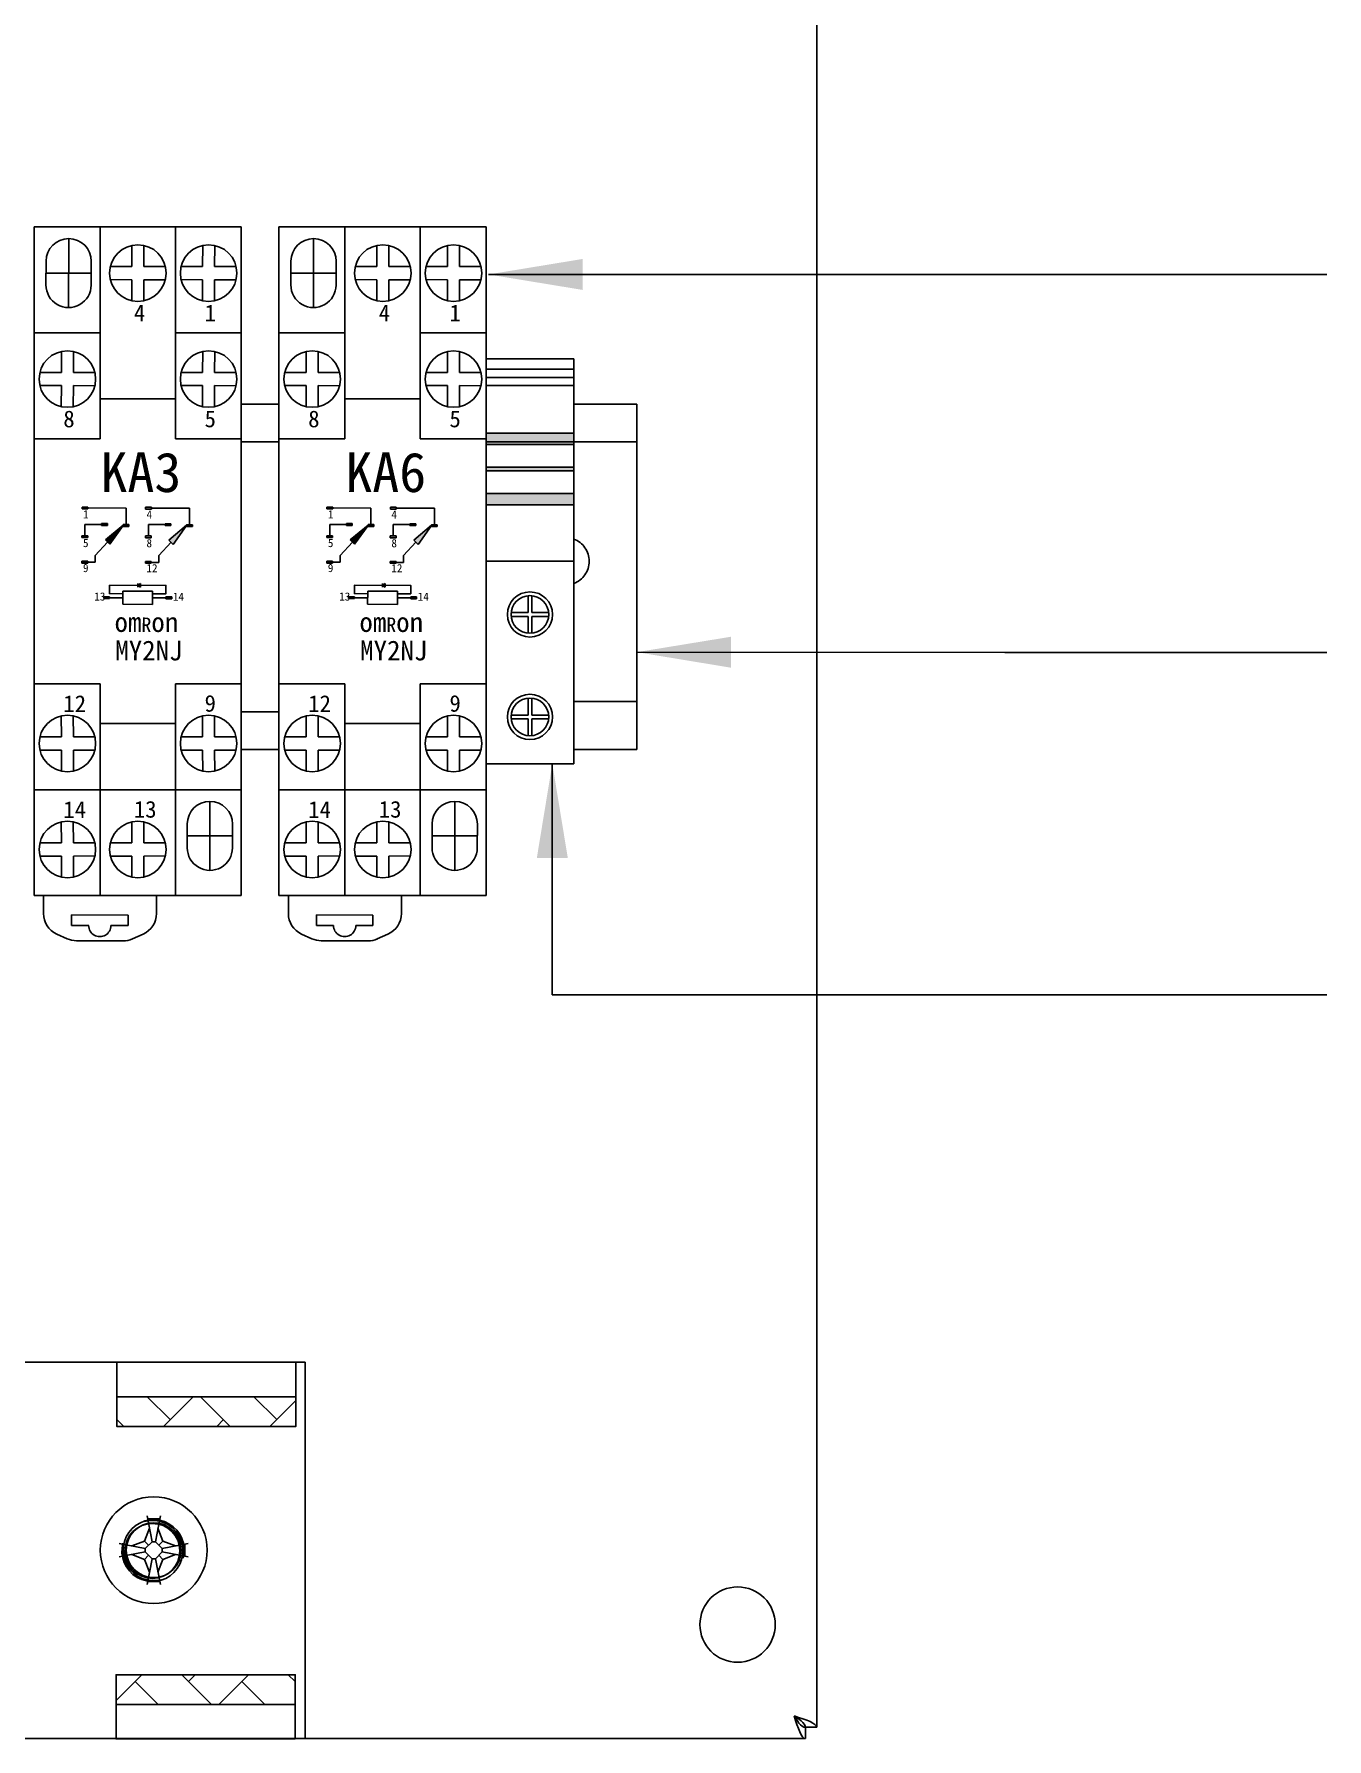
# Model space of a CAD drawing. Header units: millimetres. Extents: x 547 to 2149, y 622 to 1790.
# Drawn here: x 987.81 to 1022.13, y 1653.4 to 1698.66 of the extents above; entities that cross this region are included whole.
import ezdxf

# ---------------------------------------------------------------- set-up
doc = ezdxf.new("R2010")
doc.units = ezdxf.units.MM
doc.linetypes.add('ACAD_ISO02W100', pattern=[15, 12, -3])
doc.linetypes.add('EB_DASHDOT', pattern=[39, 30, -3, 3, -3])
for name, color, linetype in [('元器件与线路', 7, 'Continuous'), ('英文数字标注', 3, 'Continuous'), ('虚线', 7, 'ACAD_ISO02W100')]:
    doc.layers.add(name, color=color, linetype=linetype)
doc.styles.get("Standard").update_dxf_attribs({"font": 'txt', "bigfont": 'gbcbig.shx'})
doc.styles.add('宋体', font='')
doc.styles.get('宋体').set_extended_font_data('宋体')
doc.dimstyles.get("Standard").update_dxf_attribs({"dimtxt": 2, "dimasz": 3, "dimexe": 0.18, "dimexo": 0.0625, "dimgap": 0.09, "dimtad": 0, "dimtih": 1, "dimtoh": 1, "dimdec": 4, "dimzin": 0, "dimdsep": 46, "dimtxsty": 'Standard', "dimcen": 0.09, "dimaunit": 1, "dimadec": 0, "dimazin": 0, "dimtfac": 1, "dimtdec": 4, "dimtofl": 0, "dimtmove": 0, "dimatfit": 3, "dimfxl": 0, "dimtolj": 1, "dimtzin": 0, "dimarcsym": 0})

msp = doc.modelspace()

# ---------------------------------------------------------------- hatches: boundary and pattern name
at = {"layer": '元器件与线路'}
for points in [[(1002.133, 1687.763), (1002.133, 1688.063), (999.808, 1688.063), (999.808, 1687.763)], [(999.808, 1687.063), (1002.133, 1687.063), (1002.133, 1687.163), (999.808, 1687.163)], [(1002.133, 1686.163), (1002.133, 1686.463), (999.808, 1686.463), (999.808, 1686.163)]]:
    msp.add_hatch(color=256, dxfattribs=at).paths.add_polyline_path(points)
at = {"layer": '元器件与线路', "linetype": 'Continuous', "lineweight": 25}
for points in [[(989.081, 1686.053), (989.235, 1686.052), (989.235, 1686.077), (989.235, 1686.102), (989.081, 1686.103)], [(995.581, 1686.053), (995.735, 1686.052), (995.735, 1686.077), (995.735, 1686.102), (995.581, 1686.103)], [(989.6, 1685.614), (989.754, 1685.614), (989.754, 1685.664), (989.6, 1685.664), (989.6, 1685.639)], [(990.172, 1685.588), (990.325, 1685.587), (990.325, 1685.637), (990.248, 1685.637), (990.172, 1685.638), (990.172, 1685.623), (990.172, 1685.614)], [(996.1, 1685.614), (996.254, 1685.614), (996.254, 1685.664), (996.1, 1685.664), (996.1, 1685.639)], [(996.672, 1685.588), (996.825, 1685.587), (996.825, 1685.637), (996.748, 1685.637), (996.672, 1685.638), (996.672, 1685.623), (996.672, 1685.614)], [(989.079, 1685.292), (989.233, 1685.292), (989.233, 1685.342), (989.156, 1685.342), (989.079, 1685.342)], [(989.702, 1685.229), (989.76, 1685.172), (989.817, 1685.115), (990.172, 1685.614), (990.172, 1685.623)], [(995.579, 1685.292), (995.733, 1685.292), (995.733, 1685.342), (995.656, 1685.342), (995.579, 1685.342)], [(996.202, 1685.229), (996.26, 1685.172), (996.317, 1685.115), (996.672, 1685.614), (996.672, 1685.623)], [(989.078, 1684.613), (989.231, 1684.612), (989.231, 1684.637), (989.231, 1684.662), (989.078, 1684.663)], [(995.578, 1684.613), (995.731, 1684.612), (995.731, 1684.637), (995.731, 1684.662), (995.578, 1684.663)], [(989.655, 1683.672), (989.809, 1683.671), (989.809, 1683.696), (989.809, 1683.721), (989.655, 1683.722)], [(991.308, 1683.668), (991.461, 1683.667), (991.461, 1683.717), (991.308, 1683.718), (991.308, 1683.693)], [(996.155, 1683.672), (996.309, 1683.671), (996.309, 1683.696), (996.309, 1683.721), (996.155, 1683.722)], [(997.808, 1683.668), (997.961, 1683.667), (997.961, 1683.717), (997.808, 1683.718), (997.808, 1683.693)]]:
    msp.add_hatch(color=256, dxfattribs=at).paths.add_polyline_path(points, flags=0)
h = msp.add_hatch(color=256, dxfattribs=at)
h.paths.add_polyline_path([(990.766, 1686.049), (990.92, 1686.048), (990.92, 1686.073), (990.92, 1686.098), (990.766, 1686.099)], flags=0)
h.paths.add_polyline_path([(990.764, 1685.288), (990.918, 1685.288), (990.918, 1685.338), (990.841, 1685.338), (990.764, 1685.338)], flags=0)
h.paths.add_polyline_path([(991.285, 1685.635), (991.285, 1685.61), (991.439, 1685.61), (991.439, 1685.66), (991.285, 1685.66)], flags=0)
h.paths.add_polyline_path([(991.387, 1685.225), (991.445, 1685.168), (991.502, 1685.111), (991.857, 1685.61), (991.857, 1685.619)], flags=0)
h.paths.add_polyline_path([(991.857, 1685.584), (992.01, 1685.583), (992.01, 1685.633), (991.934, 1685.634), (991.857, 1685.634), (991.857, 1685.619), (991.857, 1685.61)], flags=0)
h.paths.add_polyline_path([(990.763, 1684.609), (990.916, 1684.608), (990.916, 1684.633), (990.916, 1684.658), (990.763, 1684.659)], flags=0)
h = msp.add_hatch(color=256, dxfattribs=at)
h.paths.add_polyline_path([(997.266, 1686.049), (997.42, 1686.048), (997.42, 1686.073), (997.42, 1686.098), (997.266, 1686.099)], flags=0)
h.paths.add_polyline_path([(997.264, 1685.288), (997.418, 1685.288), (997.418, 1685.338), (997.341, 1685.338), (997.264, 1685.338)], flags=0)
h.paths.add_polyline_path([(997.785, 1685.635), (997.785, 1685.61), (997.939, 1685.61), (997.939, 1685.66), (997.785, 1685.66)], flags=0)
h.paths.add_polyline_path([(997.887, 1685.225), (997.945, 1685.168), (998.002, 1685.111), (998.357, 1685.61), (998.357, 1685.619)], flags=0)
h.paths.add_polyline_path([(998.357, 1685.584), (998.51, 1685.583), (998.51, 1685.633), (998.434, 1685.634), (998.357, 1685.634), (998.357, 1685.619), (998.357, 1685.61)], flags=0)
h.paths.add_polyline_path([(997.263, 1684.609), (997.416, 1684.608), (997.416, 1684.633), (997.416, 1684.658), (997.263, 1684.659)], flags=0)
at = {"layer": '元器件与线路'}
h = msp.add_hatch(dxfattribs=at)
h.set_pattern_fill('AR-HBONE', color=256, scale=0.25, style=0)
h.set_pattern_definition([(45, (1420.6341, 1539.5487), (1e-16, 1.4142136), [3, -1]), (135, (1421.3412, 1540.2558), (1e-16, 1.4142136), [3, -1])])
h.paths.add_polyline_path([(994.757, 1662.488), (990, 1662.488), (990, 1661.699), (994.757, 1661.699)])
h = msp.add_hatch(dxfattribs=at)
h.set_pattern_fill('AR-HBONE', color=256, scale=0.25, angle=180, style=0)
h.set_pattern_definition([(225, (564.1052, 1777.2594), (-3e-16, -1.4142136), [3, -1]), (315, (563.3981, 1776.5523), (-3e-16, -1.4142136), [3, -1])])
h.paths.add_polyline_path([(989.983, 1655.109), (989.983, 1654.32), (994.74, 1654.32), (994.74, 1655.109)])

# ---------------------------------------------------------------- linework, layer by layer
at = {"layer": '元器件与线路', "color": 7}
for p, q in [((1008.583, 1760.613), (1008.583, 1653.713)), ((1008.283, 1653.713), (1008.283, 1653.413)), ((1008.283, 1653.713), (1008.583, 1653.713)), ((1008.283, 1653.413), (897.383, 1653.413))]:
    msp.add_line(p, q, dxfattribs=at)
at = {"layer": '元器件与线路'}
for p, q in [((987.808, 1693.538), (987.808, 1675.788)), ((993.308, 1693.538), (987.808, 1693.538)), ((989.558, 1693.538), (989.558, 1687.913)), ((991.558, 1687.913), (991.558, 1693.538)), ((993.308, 1675.788), (993.308, 1693.538)), ((994.308, 1693.538), (994.308, 1675.788)), ((999.808, 1693.538), (994.308, 1693.538)), ((996.058, 1693.538), (996.058, 1687.913)), ((998.058, 1687.913), (998.058, 1693.538)), ((999.808, 1675.788), (999.808, 1693.538)), ((990.406, 1693.045), (990.404, 1692.487)), ((990.724, 1693.044), (990.723, 1692.486)), ((992.283, 1693.045), (992.282, 1692.487)), ((992.602, 1693.044), (992.6, 1692.486)), ((996.906, 1693.045), (996.904, 1692.487)), ((997.224, 1693.044), (997.223, 1692.486)), ((998.783, 1693.045), (998.782, 1692.487)), ((999.102, 1693.044), (999.1, 1692.486)), ((988.125, 1692.629), (988.123, 1691.997)), ((989.325, 1692.627), (989.323, 1691.994)), ((989.834, 1692.489), (990.404, 1692.487)), ((990.723, 1692.486), (991.293, 1692.485)), ((991.712, 1692.489), (992.282, 1692.487)), ((992.6, 1692.486), (993.17, 1692.485)), ((994.625, 1692.629), (994.623, 1691.997)), ((995.825, 1692.627), (995.823, 1691.994)), ((996.334, 1692.489), (996.904, 1692.487)), ((997.223, 1692.486), (997.793, 1692.485)), ((998.212, 1692.489), (998.782, 1692.487)), ((999.1, 1692.486), (999.67, 1692.485)), ((989.833, 1692.138), (990.403, 1692.137)), ((990.403, 1692.137), (990.402, 1691.579)), ((990.722, 1692.136), (990.721, 1691.579)), ((990.722, 1692.136), (991.292, 1692.135)), ((991.711, 1692.138), (992.281, 1692.137)), ((992.281, 1692.137), (992.28, 1691.579)), ((992.6, 1692.136), (992.598, 1691.579)), ((992.6, 1692.136), (993.17, 1692.135)), ((996.333, 1692.138), (996.903, 1692.137)), ((996.903, 1692.137), (996.902, 1691.579)), ((997.222, 1692.136), (997.221, 1691.579)), ((997.222, 1692.136), (997.792, 1692.135)), ((998.211, 1692.138), (998.781, 1692.137)), ((998.781, 1692.137), (998.78, 1691.579)), ((999.1, 1692.136), (999.098, 1691.579)), ((999.1, 1692.136), (999.67, 1692.135)), ((989.558, 1690.725), (987.808, 1690.725)), ((993.308, 1690.725), (991.558, 1690.725)), ((996.058, 1690.725), (994.308, 1690.725)), ((999.808, 1690.725), (998.058, 1690.725)), ((988.533, 1690.233), (988.532, 1689.675)), ((988.852, 1690.232), (988.85, 1689.674)), ((992.283, 1690.233), (992.282, 1689.675)), ((992.602, 1690.232), (992.6, 1689.674)), ((995.033, 1690.233), (995.032, 1689.675)), ((995.352, 1690.232), (995.35, 1689.674)), ((998.783, 1690.233), (998.782, 1689.675)), ((999.102, 1690.232), (999.1, 1689.674)), ((999.808, 1690.038), (1002.133, 1690.038)), ((1002.133, 1689.759), (999.808, 1689.759)), ((1002.133, 1679.288), (1002.133, 1690.038)), ((987.961, 1689.326), (988.531, 1689.325)), ((987.962, 1689.676), (988.532, 1689.675)), ((988.531, 1689.325), (988.53, 1688.767)), ((988.85, 1689.324), (988.848, 1688.766)), ((988.85, 1689.674), (989.42, 1689.673)), ((988.85, 1689.324), (989.42, 1689.323)), ((991.711, 1689.326), (992.281, 1689.325)), ((991.712, 1689.676), (992.282, 1689.675)), ((992.281, 1689.325), (992.28, 1688.767)), ((992.6, 1689.324), (992.598, 1688.766)), ((992.6, 1689.674), (993.17, 1689.673)), ((992.6, 1689.324), (993.17, 1689.323)), ((994.461, 1689.326), (995.031, 1689.325)), ((994.462, 1689.676), (995.032, 1689.675)), ((995.031, 1689.325), (995.03, 1688.767)), ((995.35, 1689.324), (995.348, 1688.766)), ((995.35, 1689.674), (995.92, 1689.673)), ((995.35, 1689.324), (995.92, 1689.323)), ((998.211, 1689.326), (998.781, 1689.325)), ((998.212, 1689.676), (998.782, 1689.675)), ((998.781, 1689.325), (998.78, 1688.767)), ((999.1, 1689.324), (999.098, 1688.766)), ((999.1, 1689.674), (999.67, 1689.673)), ((999.1, 1689.324), (999.67, 1689.323)), ((1002.133, 1689.543), (999.808, 1689.543)), ((1002.133, 1689.327), (999.808, 1689.327)), ((991.558, 1688.97), (989.558, 1688.97)), ((993.308, 1688.829), (994.308, 1688.829)), ((998.058, 1688.97), (996.058, 1688.97)), ((1002.133, 1688.829), (1003.808, 1688.829)), ((1003.808, 1688.829), (1003.808, 1679.666)), ((989.558, 1687.913), (987.808, 1687.913)), ((993.308, 1687.913), (991.558, 1687.913)), ((996.058, 1687.913), (994.308, 1687.913)), ((999.808, 1687.913), (998.058, 1687.913)), ((999.808, 1688.063), (1002.133, 1688.063)), ((993.308, 1687.829), (994.308, 1687.829)), ((999.808, 1687.829), (1003.808, 1687.829)), ((999.808, 1687.763), (1002.133, 1687.763)), ((999.808, 1687.163), (1002.133, 1687.163)), ((999.808, 1687.063), (1002.133, 1687.063)), ((989.081, 1686.103), (989.081, 1686.053)), ((989.235, 1686.102), (989.081, 1686.103)), ((989.235, 1686.102), (989.235, 1686.052)), ((990.25, 1686.075), (989.235, 1686.077)), ((990.766, 1686.099), (990.766, 1686.049)), ((990.92, 1686.098), (990.766, 1686.099)), ((990.92, 1686.098), (990.92, 1686.048)), ((995.581, 1686.103), (995.581, 1686.053)), ((995.735, 1686.102), (995.581, 1686.103)), ((995.735, 1686.102), (995.735, 1686.052)), ((996.75, 1686.075), (995.735, 1686.077)), ((997.266, 1686.099), (997.266, 1686.049)), ((997.42, 1686.098), (997.266, 1686.099)), ((997.42, 1686.098), (997.42, 1686.048)), ((999.808, 1686.463), (1002.133, 1686.463)), ((999.808, 1686.163), (1002.133, 1686.163)), ((989.235, 1686.052), (989.081, 1686.053)), ((989.157, 1685.64), (989.156, 1685.342)), ((989.6, 1685.639), (989.157, 1685.64)), ((989.6, 1685.664), (989.6, 1685.614)), ((989.754, 1685.664), (989.6, 1685.664)), ((989.754, 1685.664), (989.754, 1685.614)), ((990.172, 1685.638), (990.172, 1685.588)), ((990.325, 1685.637), (990.172, 1685.638)), ((990.248, 1685.637), (990.25, 1686.075)), ((990.325, 1685.637), (990.325, 1685.587)), ((990.92, 1686.048), (990.766, 1686.049)), ((990.842, 1685.636), (990.841, 1685.338)), ((991.285, 1685.635), (990.842, 1685.636)), ((991.935, 1686.071), (990.92, 1686.073)), ((991.285, 1685.66), (991.285, 1685.61)), ((991.439, 1685.66), (991.285, 1685.66)), ((991.439, 1685.66), (991.439, 1685.61)), ((991.857, 1685.634), (991.857, 1685.584)), ((992.01, 1685.633), (991.857, 1685.634)), ((991.934, 1685.634), (991.935, 1686.071)), ((992.01, 1685.633), (992.01, 1685.583)), ((995.735, 1686.052), (995.581, 1686.053)), ((995.657, 1685.64), (995.656, 1685.342)), ((996.1, 1685.639), (995.657, 1685.64)), ((996.1, 1685.664), (996.1, 1685.614)), ((996.254, 1685.664), (996.1, 1685.664)), ((996.254, 1685.664), (996.254, 1685.614)), ((996.672, 1685.638), (996.672, 1685.588)), ((996.825, 1685.637), (996.672, 1685.638)), ((996.748, 1685.637), (996.75, 1686.075)), ((996.825, 1685.637), (996.825, 1685.587)), ((997.42, 1686.048), (997.266, 1686.049)), ((997.342, 1685.636), (997.341, 1685.338)), ((997.785, 1685.635), (997.342, 1685.636)), ((998.435, 1686.071), (997.42, 1686.073)), ((997.785, 1685.66), (997.785, 1685.61)), ((997.939, 1685.66), (997.785, 1685.66)), ((997.939, 1685.66), (997.939, 1685.61)), ((998.357, 1685.634), (998.357, 1685.584)), ((998.51, 1685.633), (998.357, 1685.634)), ((998.434, 1685.634), (998.435, 1686.071)), ((998.51, 1685.633), (998.51, 1685.583)), ((989.079, 1685.342), (989.079, 1685.292)), ((989.233, 1685.342), (989.079, 1685.342)), ((989.233, 1685.292), (989.079, 1685.292)), ((989.233, 1685.342), (989.233, 1685.292)), ((989.433, 1684.818), (989.76, 1685.172)), ((989.754, 1685.614), (989.6, 1685.614)), ((990.172, 1685.623), (989.702, 1685.229)), ((989.817, 1685.115), (989.702, 1685.229)), ((990.172, 1685.614), (989.817, 1685.115)), ((990.325, 1685.587), (990.172, 1685.588)), ((990.764, 1685.338), (990.764, 1685.288)), ((990.918, 1685.338), (990.764, 1685.338)), ((990.918, 1685.288), (990.764, 1685.288)), ((990.918, 1685.338), (990.918, 1685.288)), ((991.439, 1685.61), (991.285, 1685.61)), ((991.857, 1685.619), (991.387, 1685.225)), ((991.502, 1685.111), (991.387, 1685.225)), ((991.857, 1685.61), (991.502, 1685.111)), ((992.01, 1685.583), (991.857, 1685.584)), ((995.579, 1685.342), (995.579, 1685.292)), ((995.733, 1685.342), (995.579, 1685.342)), ((995.733, 1685.292), (995.579, 1685.292)), ((995.733, 1685.342), (995.733, 1685.292)), ((995.933, 1684.818), (996.26, 1685.172)), ((996.254, 1685.614), (996.1, 1685.614)), ((996.672, 1685.623), (996.202, 1685.229)), ((996.317, 1685.115), (996.202, 1685.229)), ((996.672, 1685.614), (996.317, 1685.115)), ((996.825, 1685.587), (996.672, 1685.588)), ((997.264, 1685.338), (997.264, 1685.288)), ((997.418, 1685.338), (997.264, 1685.338)), ((997.418, 1685.288), (997.264, 1685.288)), ((997.418, 1685.338), (997.418, 1685.288)), ((997.939, 1685.61), (997.785, 1685.61)), ((998.357, 1685.619), (997.887, 1685.225)), ((998.002, 1685.111), (997.887, 1685.225)), ((998.357, 1685.61), (998.002, 1685.111)), ((998.51, 1685.583), (998.357, 1685.584)), ((989.433, 1684.818), (989.433, 1684.637)), ((991.118, 1684.815), (991.445, 1685.168)), ((991.118, 1684.815), (991.118, 1684.633)), ((995.933, 1684.818), (995.933, 1684.637)), ((997.618, 1684.815), (997.945, 1685.168)), ((997.618, 1684.815), (997.618, 1684.633)), ((989.078, 1684.663), (989.078, 1684.613)), ((989.231, 1684.662), (989.078, 1684.663)), ((989.231, 1684.612), (989.078, 1684.613)), ((989.231, 1684.662), (989.231, 1684.612)), ((989.231, 1684.637), (989.433, 1684.637)), ((990.763, 1684.659), (990.763, 1684.609)), ((990.916, 1684.658), (990.763, 1684.659)), ((990.916, 1684.608), (990.763, 1684.609)), ((990.916, 1684.658), (990.916, 1684.608)), ((990.916, 1684.633), (991.118, 1684.633)), ((995.578, 1684.663), (995.578, 1684.613)), ((995.731, 1684.662), (995.578, 1684.663)), ((995.731, 1684.612), (995.578, 1684.613)), ((995.731, 1684.662), (995.731, 1684.612)), ((995.731, 1684.637), (995.933, 1684.637)), ((997.263, 1684.659), (997.263, 1684.609)), ((997.416, 1684.658), (997.263, 1684.659)), ((997.416, 1684.608), (997.263, 1684.609)), ((997.416, 1684.658), (997.416, 1684.608)), ((997.416, 1684.633), (997.618, 1684.633)), ((999.808, 1684.663), (1002.133, 1684.663)), ((990.163, 1683.87), (990.162, 1683.521)), ((990.955, 1683.869), (990.163, 1683.87)), ((990.954, 1683.519), (990.955, 1683.869)), ((996.663, 1683.87), (996.662, 1683.521)), ((997.455, 1683.869), (996.663, 1683.87)), ((997.454, 1683.519), (997.455, 1683.869)), ((989.655, 1683.722), (989.655, 1683.672)), ((989.655, 1683.722), (989.809, 1683.721)), ((989.655, 1683.672), (989.809, 1683.671)), ((989.809, 1683.721), (989.809, 1683.671)), ((990.162, 1683.696), (989.809, 1683.696)), ((990.162, 1683.521), (990.954, 1683.519)), ((990.954, 1683.694), (991.308, 1683.693)), ((991.308, 1683.718), (991.308, 1683.668)), ((991.461, 1683.717), (991.308, 1683.718)), ((991.461, 1683.667), (991.308, 1683.668)), ((991.461, 1683.717), (991.461, 1683.667)), ((996.155, 1683.722), (996.155, 1683.672)), ((996.155, 1683.722), (996.309, 1683.721)), ((996.155, 1683.672), (996.309, 1683.671)), ((996.309, 1683.721), (996.309, 1683.671)), ((996.662, 1683.696), (996.309, 1683.696)), ((996.662, 1683.521), (997.454, 1683.519)), ((997.454, 1683.694), (997.808, 1683.693)), ((997.808, 1683.718), (997.808, 1683.668)), ((997.961, 1683.717), (997.808, 1683.718)), ((997.961, 1683.667), (997.808, 1683.668)), ((997.961, 1683.717), (997.961, 1683.667)), ((1000.92, 1683.3), (1000.92, 1683.747)), ((1001.02, 1683.3), (1001.02, 1683.747)), ((1000.92, 1683.3), (1000.473, 1683.3)), ((1000.92, 1683.2), (1000.473, 1683.2)), ((1000.92, 1682.752), (1000.92, 1683.2)), ((1000.92, 1682.752), (1000.92, 1683.2)), ((1001.468, 1683.3), (1001.02, 1683.3)), ((1001.02, 1682.752), (1001.02, 1683.2)), ((1001.468, 1683.2), (1001.02, 1683.2)), ((989.558, 1681.413), (987.808, 1681.413)), ((989.558, 1675.788), (989.558, 1681.413)), ((991.558, 1681.413), (991.558, 1675.788)), ((993.308, 1681.413), (991.558, 1681.413)), ((996.058, 1681.413), (994.308, 1681.413)), ((996.058, 1675.788), (996.058, 1681.413)), ((998.058, 1681.413), (998.058, 1675.788)), ((999.808, 1681.413), (998.058, 1681.413)), ((993.308, 1680.666), (994.308, 1680.666)), ((1000.92, 1680.581), (1000.92, 1681.028)), ((1001.02, 1680.581), (1001.02, 1681.028)), ((1002.133, 1680.94), (1003.808, 1680.94)), ((988.531, 1680), (988.53, 1680.558)), ((988.85, 1680.001), (988.848, 1680.559)), ((991.558, 1680.355), (989.558, 1680.355)), ((992.281, 1680), (992.28, 1680.558)), ((992.6, 1680.001), (992.598, 1680.559)), ((995.031, 1680), (995.03, 1680.558)), ((995.35, 1680.001), (995.348, 1680.559)), ((998.058, 1680.355), (996.058, 1680.355)), ((998.781, 1680), (998.78, 1680.558)), ((999.1, 1680.001), (999.098, 1680.559)), ((1000.92, 1680.581), (1000.473, 1680.581)), ((1000.92, 1680.481), (1000.473, 1680.481)), ((1000.92, 1680.033), (1000.92, 1680.481)), ((1000.92, 1680.033), (1000.92, 1680.481)), ((1001.468, 1680.581), (1001.02, 1680.581)), ((1001.02, 1680.033), (1001.02, 1680.481)), ((1001.468, 1680.481), (1001.02, 1680.481)), ((987.961, 1679.999), (988.531, 1680)), ((988.85, 1680.001), (989.42, 1680.003)), ((991.711, 1679.999), (992.281, 1680)), ((992.6, 1680.001), (993.17, 1680.003)), ((994.461, 1679.999), (995.031, 1680)), ((995.35, 1680.001), (995.92, 1680.003)), ((998.211, 1679.999), (998.781, 1680)), ((999.1, 1680.001), (999.67, 1680.003)), ((987.962, 1679.649), (988.532, 1679.65)), ((988.533, 1679.093), (988.532, 1679.65)), ((988.85, 1679.651), (989.42, 1679.652)), ((988.852, 1679.093), (988.85, 1679.651)), ((991.712, 1679.649), (992.282, 1679.65)), ((992.283, 1679.093), (992.282, 1679.65)), ((992.6, 1679.651), (993.17, 1679.652)), ((992.602, 1679.093), (992.6, 1679.651)), ((993.308, 1679.666), (994.308, 1679.666)), ((994.462, 1679.649), (995.032, 1679.65)), ((995.033, 1679.093), (995.032, 1679.65)), ((995.35, 1679.651), (995.92, 1679.652)), ((995.352, 1679.093), (995.35, 1679.651)), ((998.212, 1679.649), (998.782, 1679.65)), ((998.783, 1679.093), (998.782, 1679.65)), ((999.1, 1679.651), (999.67, 1679.652)), ((999.102, 1679.093), (999.1, 1679.651)), ((1002.133, 1679.666), (1003.808, 1679.666)), ((1002.133, 1679.288), (999.808, 1679.288)), ((993.308, 1678.6), (987.808, 1678.6)), ((999.808, 1678.6), (994.308, 1678.6)), ((988.531, 1677.188), (988.53, 1677.746)), ((988.85, 1677.189), (988.848, 1677.747)), ((990.403, 1677.188), (990.402, 1677.746)), ((990.722, 1677.189), (990.721, 1677.747)), ((991.875, 1677.692), (991.873, 1677.06)), ((993.075, 1677.689), (993.073, 1677.057)), ((995.031, 1677.188), (995.03, 1677.746)), ((995.35, 1677.189), (995.348, 1677.747)), ((996.903, 1677.188), (996.902, 1677.746)), ((997.222, 1677.189), (997.221, 1677.747)), ((998.375, 1677.692), (998.373, 1677.06)), ((999.575, 1677.689), (999.573, 1677.057)), ((987.961, 1677.187), (988.531, 1677.188)), ((988.85, 1677.189), (989.42, 1677.19)), ((989.833, 1677.187), (990.403, 1677.188)), ((990.722, 1677.189), (991.292, 1677.19)), ((994.461, 1677.187), (995.031, 1677.188)), ((995.35, 1677.189), (995.92, 1677.19)), ((996.333, 1677.187), (996.903, 1677.188)), ((997.222, 1677.189), (997.792, 1677.19)), ((987.962, 1676.837), (988.532, 1676.838)), ((988.533, 1676.28), (988.532, 1676.838)), ((988.85, 1676.839), (989.42, 1676.84)), ((988.852, 1676.281), (988.85, 1676.839)), ((989.834, 1676.837), (990.404, 1676.838)), ((990.406, 1676.28), (990.404, 1676.838)), ((990.723, 1676.839), (991.293, 1676.84)), ((990.724, 1676.281), (990.723, 1676.839)), ((994.462, 1676.837), (995.032, 1676.838)), ((995.033, 1676.28), (995.032, 1676.838)), ((995.35, 1676.839), (995.92, 1676.84)), ((995.352, 1676.281), (995.35, 1676.839)), ((996.334, 1676.837), (996.904, 1676.838)), ((996.906, 1676.28), (996.904, 1676.838)), ((997.223, 1676.839), (997.793, 1676.84)), ((997.224, 1676.281), (997.223, 1676.839)), ((993.308, 1675.788), (987.808, 1675.788)), ((988.057, 1675.315), (988.057, 1675.788)), ((991.057, 1675.311), (991.057, 1675.788)), ((999.808, 1675.788), (994.308, 1675.788)), ((994.557, 1675.315), (994.557, 1675.788)), ((997.557, 1675.311), (997.557, 1675.788)), ((988.803, 1675.275), (988.802, 1674.997)), ((988.803, 1675.275), (990.303, 1675.272)), ((990.303, 1675.272), (990.302, 1674.994)), ((995.303, 1675.275), (995.302, 1674.997)), ((995.303, 1675.275), (996.803, 1675.272)), ((996.803, 1675.272), (996.802, 1674.994)), ((988.684, 1674.643), (988.409, 1674.767)), ((988.802, 1674.997), (989.257, 1674.996)), ((989.848, 1674.995), (990.302, 1674.994)), ((990.419, 1674.638), (990.702, 1674.765)), ((995.184, 1674.643), (994.909, 1674.767)), ((995.302, 1674.997), (995.757, 1674.996)), ((996.348, 1674.995), (996.802, 1674.994)), ((996.919, 1674.638), (997.202, 1674.765)), ((988.93, 1674.589), (990.172, 1674.586)), ((995.43, 1674.589), (996.672, 1674.586)), ((922.5, 1663.404), (995.007, 1663.404)), ((995.007, 1663.404), (995.007, 1653.413)), ((990, 1662.488), (994.757, 1662.488)), ((994.74, 1654.32), (989.983, 1654.32))]:
    msp.add_line(p, q, dxfattribs=at)
at = {"layer": '元器件与线路', "linetype": 'EB_DASHDOT', "lineweight": 25}
for p, q in [((988.722, 1691.396), (988.726, 1693.228)), ((995.222, 1691.396), (995.226, 1693.228)), ((988.124, 1692.313), (989.324, 1692.31)), ((994.624, 1692.313), (995.824, 1692.31)), ((992.472, 1676.458), (992.476, 1678.29)), ((998.972, 1676.458), (998.976, 1678.29)), ((991.874, 1677.376), (993.074, 1677.373)), ((998.374, 1677.376), (999.574, 1677.373))]:
    msp.add_line(p, q, dxfattribs=at)
at = {"layer": '元器件与线路', "color": 0}
for p, q in [((990.559, 1684.069), (990.559, 1683.975)), ((990.559, 1684.022), (990.63, 1684.069)), ((990.559, 1684.022), (990.629, 1683.975)), ((990.63, 1684.069), (990.629, 1683.975)), ((997.059, 1684.069), (997.059, 1683.975)), ((997.059, 1684.022), (997.13, 1684.069)), ((997.059, 1684.022), (997.129, 1683.975)), ((997.13, 1684.069), (997.129, 1683.975))]:
    msp.add_line(p, q, dxfattribs=at)
at = {"layer": '元器件与线路', "color": 0, "lineweight": 25}
for p, q in [((990.74, 1658.656), (990.869, 1658.994)), ((990.805, 1659.326), (990.939, 1658.639)), ((991.145, 1659.243), (990.821, 1659.243)), ((991.161, 1659.326), (991.027, 1658.639)), ((991.226, 1658.656), (991.096, 1658.994)), ((990.07, 1658.591), (990.756, 1658.457)), ((990.153, 1658.251), (990.153, 1658.575)), ((990.74, 1658.656), (990.402, 1658.526)), ((990.848, 1658.548), (990.74, 1658.656)), ((990.756, 1658.457), (990.939, 1658.639)), ((990.939, 1658.639), (991.027, 1658.639)), ((991.027, 1658.639), (991.209, 1658.457)), ((991.226, 1658.656), (991.118, 1658.548)), ((991.896, 1658.591), (991.209, 1658.457)), ((991.226, 1658.656), (991.564, 1658.526)), ((991.813, 1658.575), (991.813, 1658.251)), ((990.07, 1658.234), (990.756, 1658.368)), ((990.74, 1658.169), (990.402, 1658.299)), ((990.848, 1658.277), (990.74, 1658.169)), ((990.74, 1658.169), (990.869, 1657.831)), ((990.756, 1658.368), (990.756, 1658.457)), ((990.756, 1658.368), (990.939, 1658.186)), ((990.805, 1657.499), (990.939, 1658.186)), ((991.027, 1658.186), (990.939, 1658.186)), ((991.209, 1658.368), (991.027, 1658.186)), ((991.161, 1657.499), (991.027, 1658.186)), ((991.226, 1658.169), (991.096, 1657.831)), ((991.118, 1658.277), (991.226, 1658.169)), ((991.209, 1658.457), (991.209, 1658.368)), ((991.896, 1658.234), (991.209, 1658.368)), ((991.226, 1658.169), (991.564, 1658.299)), ((991.145, 1657.582), (990.821, 1657.582))]:
    msp.add_line(p, q, dxfattribs=at)
at = {"layer": '元器件与线路'}
for points in [[(990.163, 1683.802), (989.809, 1683.803), (989.81, 1684.024), (991.308, 1684.02), (991.308, 1683.799), (990.954, 1683.8)], [(996.663, 1683.802), (996.309, 1683.803), (996.31, 1684.024), (997.808, 1684.02), (997.808, 1683.799), (997.454, 1683.8)]]:
    msp.add_lwpolyline(points, dxfattribs=at)
for points in [[(990, 1663.404), (994.757, 1663.404), (994.757, 1661.699), (990, 1661.699)], [(994.74, 1653.404), (989.983, 1653.404), (989.983, 1655.109), (994.74, 1655.109)]]:
    msp.add_lwpolyline(points, close=True, dxfattribs=at)
at = {"layer": '元器件与线路', "color": 7}
for points in [[(1008.283, 1653.413), (1008.245, 1653.424), (1008.208, 1653.458), (1008.17, 1653.514), (1008.133, 1653.588), (1008.095, 1653.679), (1008.058, 1653.783), (1008.02, 1653.895), (1007.983, 1654.013)], [(1008.583, 1653.713), (1008.571, 1653.75), (1008.537, 1653.788), (1008.482, 1653.825), (1008.407, 1653.863), (1008.316, 1653.9), (1008.212, 1653.938), (1008.1, 1653.975), (1007.983, 1654.013)], [(1008.283, 1653.713), (1008.275, 1653.755), (1008.253, 1653.798), (1008.217, 1653.841), (1008.17, 1653.884), (1008.113, 1653.927), (1008.05, 1653.97), (1007.983, 1654.013)], [(1008.283, 1653.713), (1008.24, 1653.72), (1008.197, 1653.742), (1008.154, 1653.778), (1008.111, 1653.825), (1008.069, 1653.882), (1008.026, 1653.946), (1007.983, 1654.013)]]:
    msp.add_lwpolyline(points, dxfattribs=at)
at = {"layer": '元器件与线路'}
for centre, radius in [((990.563, 1692.312), 0.75), ((992.441, 1692.312), 0.75), ((997.063, 1692.312), 0.75), ((998.941, 1692.312), 0.75), ((988.691, 1689.499), 0.75), ((992.441, 1689.499), 0.75), ((995.191, 1689.499), 0.75), ((998.941, 1689.499), 0.75), ((1000.97, 1683.25), 0.6), ((1000.97, 1683.25), 0.5), ((1000.97, 1680.531), 0.6), ((1000.97, 1680.531), 0.5), ((988.691, 1679.826), 0.75), ((992.441, 1679.826), 0.75), ((995.191, 1679.826), 0.75), ((998.941, 1679.826), 0.75), ((988.691, 1677.013), 0.75), ((990.563, 1677.013), 0.75), ((995.191, 1677.013), 0.75), ((997.063, 1677.013), 0.75), ((1006.483, 1656.438), 1)]:
    msp.add_circle(centre, radius, dxfattribs=at)
at = {"layer": '元器件与线路', "color": 0, "lineweight": 25}
msp.add_circle((990.983, 1658.413), 1.417, dxfattribs=at)
at = {"layer": '元器件与线路', "color": 0}
for centre in [(990.948, 1658.394), (990.983, 1658.413)]:
    msp.add_circle(centre, 0.729, dxfattribs=at)
at = {"layer": '元器件与线路'}
for centre, radius, start, end in [((988.725, 1692.628), 0.6, 359.8661, 179.8661), ((995.225, 1692.628), 0.6, 359.8661, 179.8661), ((988.723, 1691.996), 0.6, 179.8661, 359.8661), ((995.223, 1691.996), 0.6, 179.8661, 359.8661), ((992.475, 1677.69), 0.6, 359.8661, 179.8661), ((998.975, 1677.69), 0.6, 359.8661, 179.8661), ((992.473, 1677.058), 0.6, 179.8661, 359.8661), ((998.973, 1677.058), 0.6, 179.8661, 359.8661), ((988.657, 1675.314), 0.6, 179.8661, 245.6128), ((990.457, 1675.313), 0.6, 294.1194, 359.8661), ((995.157, 1675.314), 0.6, 179.8661, 245.6128), ((996.957, 1675.313), 0.6, 294.1194, 359.8661), ((989.552, 1674.995), 0.296, 179.8661, 359.8661), ((996.052, 1674.995), 0.296, 179.8661, 359.8661), ((988.932, 1675.189), 0.6, 245.6128, 269.8661), ((990.174, 1675.186), 0.6, 269.8661, 294.1194), ((995.432, 1675.189), 0.6, 245.6128, 269.8661), ((996.674, 1675.186), 0.6, 269.8661, 294.1194)]:
    msp.add_arc(centre, radius, start, end, dxfattribs=at)
at = {"layer": '元器件与线路', "color": 0}
for centre, start, end in [((990.948, 1658.394), 165, 105), ((990.983, 1658.413), 344.9785, 284.9785)]:
    msp.add_arc(centre, 0.81, start, end, dxfattribs=at)
at = {"layer": '虚线', "ltscale": 0.3}
msp.add_arc((1001.912, 1684.663), 0.63, 290.4802, 69.5198, dxfattribs=at)

# ---------------------------------------------------------------- texts
at = {"layer": '英文数字标注', "color": 3, "linetype": 'Continuous', "lineweight": 25, "style": '宋体'}
for s, insert, char_height, attachment_point, rotation in [('4', (990.456, 1691.476), 0.444, 1, 359.8661), ('1', (992.334, 1691.476), 0.444, 1, 359.8661), ('4', (996.956, 1691.476), 0.444, 1, 359.8661), ('1', (998.834, 1691.476), 0.444, 1, 359.8661), ('8', (988.584, 1688.664), 0.444, 1, 359.8661), ('5', (992.334, 1688.664), 0.444, 1, 359.8661), ('8', (995.084, 1688.664), 0.444, 1, 359.8661), ('5', (998.834, 1688.664), 0.444, 1, 359.8661), ('\\fFangSong_GB2312|b0|i0|p34;1', (989.108, 1686.018), 0.21665, 1, 359.8661), ('4', (990.793, 1686.014), 0.217, 1, 359.8661), ('\\fFangSong_GB2312|b0|i0|p34;1', (995.608, 1686.018), 0.21665, 1, 359.8661), ('4', (997.293, 1686.014), 0.217, 1, 359.8661), ('5', (989.106, 1685.256), 0.217, 1, 359.8661), ('8', (990.792, 1685.252), 0.217, 1, 359.8661), ('5', (995.606, 1685.256), 0.217, 1, 359.8661), ('8', (997.292, 1685.252), 0.217, 1, 359.8661), ('9', (989.105, 1684.592), 0.217, 1, 359.8661), ('12', (990.79, 1684.588), 0.2167, 1, 359.8661), ('9', (995.605, 1684.592), 0.217, 1, 359.8661), ('12', (997.29, 1684.588), 0.2167, 1, 359.8661), ('13', (989.406, 1683.836), 0.2167, 1, 359.8661), ('14', (991.492, 1683.831), 0.2167, 1, 359.8661), ('13', (995.906, 1683.836), 0.2167, 1, 359.8661), ('14', (997.992, 1683.831), 0.2167, 1, 359.8661), ('12', (988.584, 1680.661), 0.4443, 7, 0.1339), ('9', (992.334, 1680.661), 0.444, 7, 0.1339), ('12', (995.084, 1680.661), 0.4443, 7, 0.1339), ('9', (998.834, 1680.661), 0.444, 7, 0.1339), ('14', (988.584, 1677.849), 0.4443, 7, 0.1339), ('13', (990.456, 1677.849), 0.4443, 7, 0.1339), ('14', (995.084, 1677.849), 0.4443, 7, 0.1339), ('13', (996.956, 1677.849), 0.4443, 7, 0.1339)]:
    msp.add_mtext(s, dxfattribs=dict(at, insert=insert, char_height=char_height, attachment_point=attachment_point, rotation=rotation))
at = {"layer": '英文数字标注', "color": 3, "char_height": 1.05, "width": 1.89, "attachment_point": 5, "rotation": 359.8661, "style": '宋体'}
for s, insert in [('KA3', (990.644, 1687.018)), ('KA6', (997.144, 1687.018))]:
    msp.add_mtext(s, dxfattribs=dict(at, insert=insert))
at = {"layer": '英文数字标注', "linetype": 'Continuous', "lineweight": 25, "char_height": 0.525, "attachment_point": 1, "rotation": 359.8661, "style": '宋体'}
for s, insert in [('om{\\H0.7333x;R}on', (989.944, 1683.312)), ('om{\\H0.7333x;R}on', (996.444, 1683.312)), ('MY2NJ', (989.963, 1682.56)), ('MY2NJ', (996.463, 1682.56))]:
    msp.add_mtext(s, dxfattribs=dict(at, insert=insert))

# ---------------------------------------------------------------- leaders
at = {"layer": '元器件与线路', "color": 3}
for points in [[(999.87, 1692.276), (1016.37, 1692.276), (1022.126, 1692.276)], [(1003.808, 1682.25), (1013.573, 1682.244), (1022.126, 1682.24)], [(1001.564, 1679.288), (1001.564, 1673.154), (1022.126, 1673.154)]]:
    msp.add_leader(points, dimstyle='Standard', override={"dimasz": 2.5, "dimgap": 0.09, "dimtad": 0}, dxfattribs=at)

doc.saveas('drawing.dxf')
